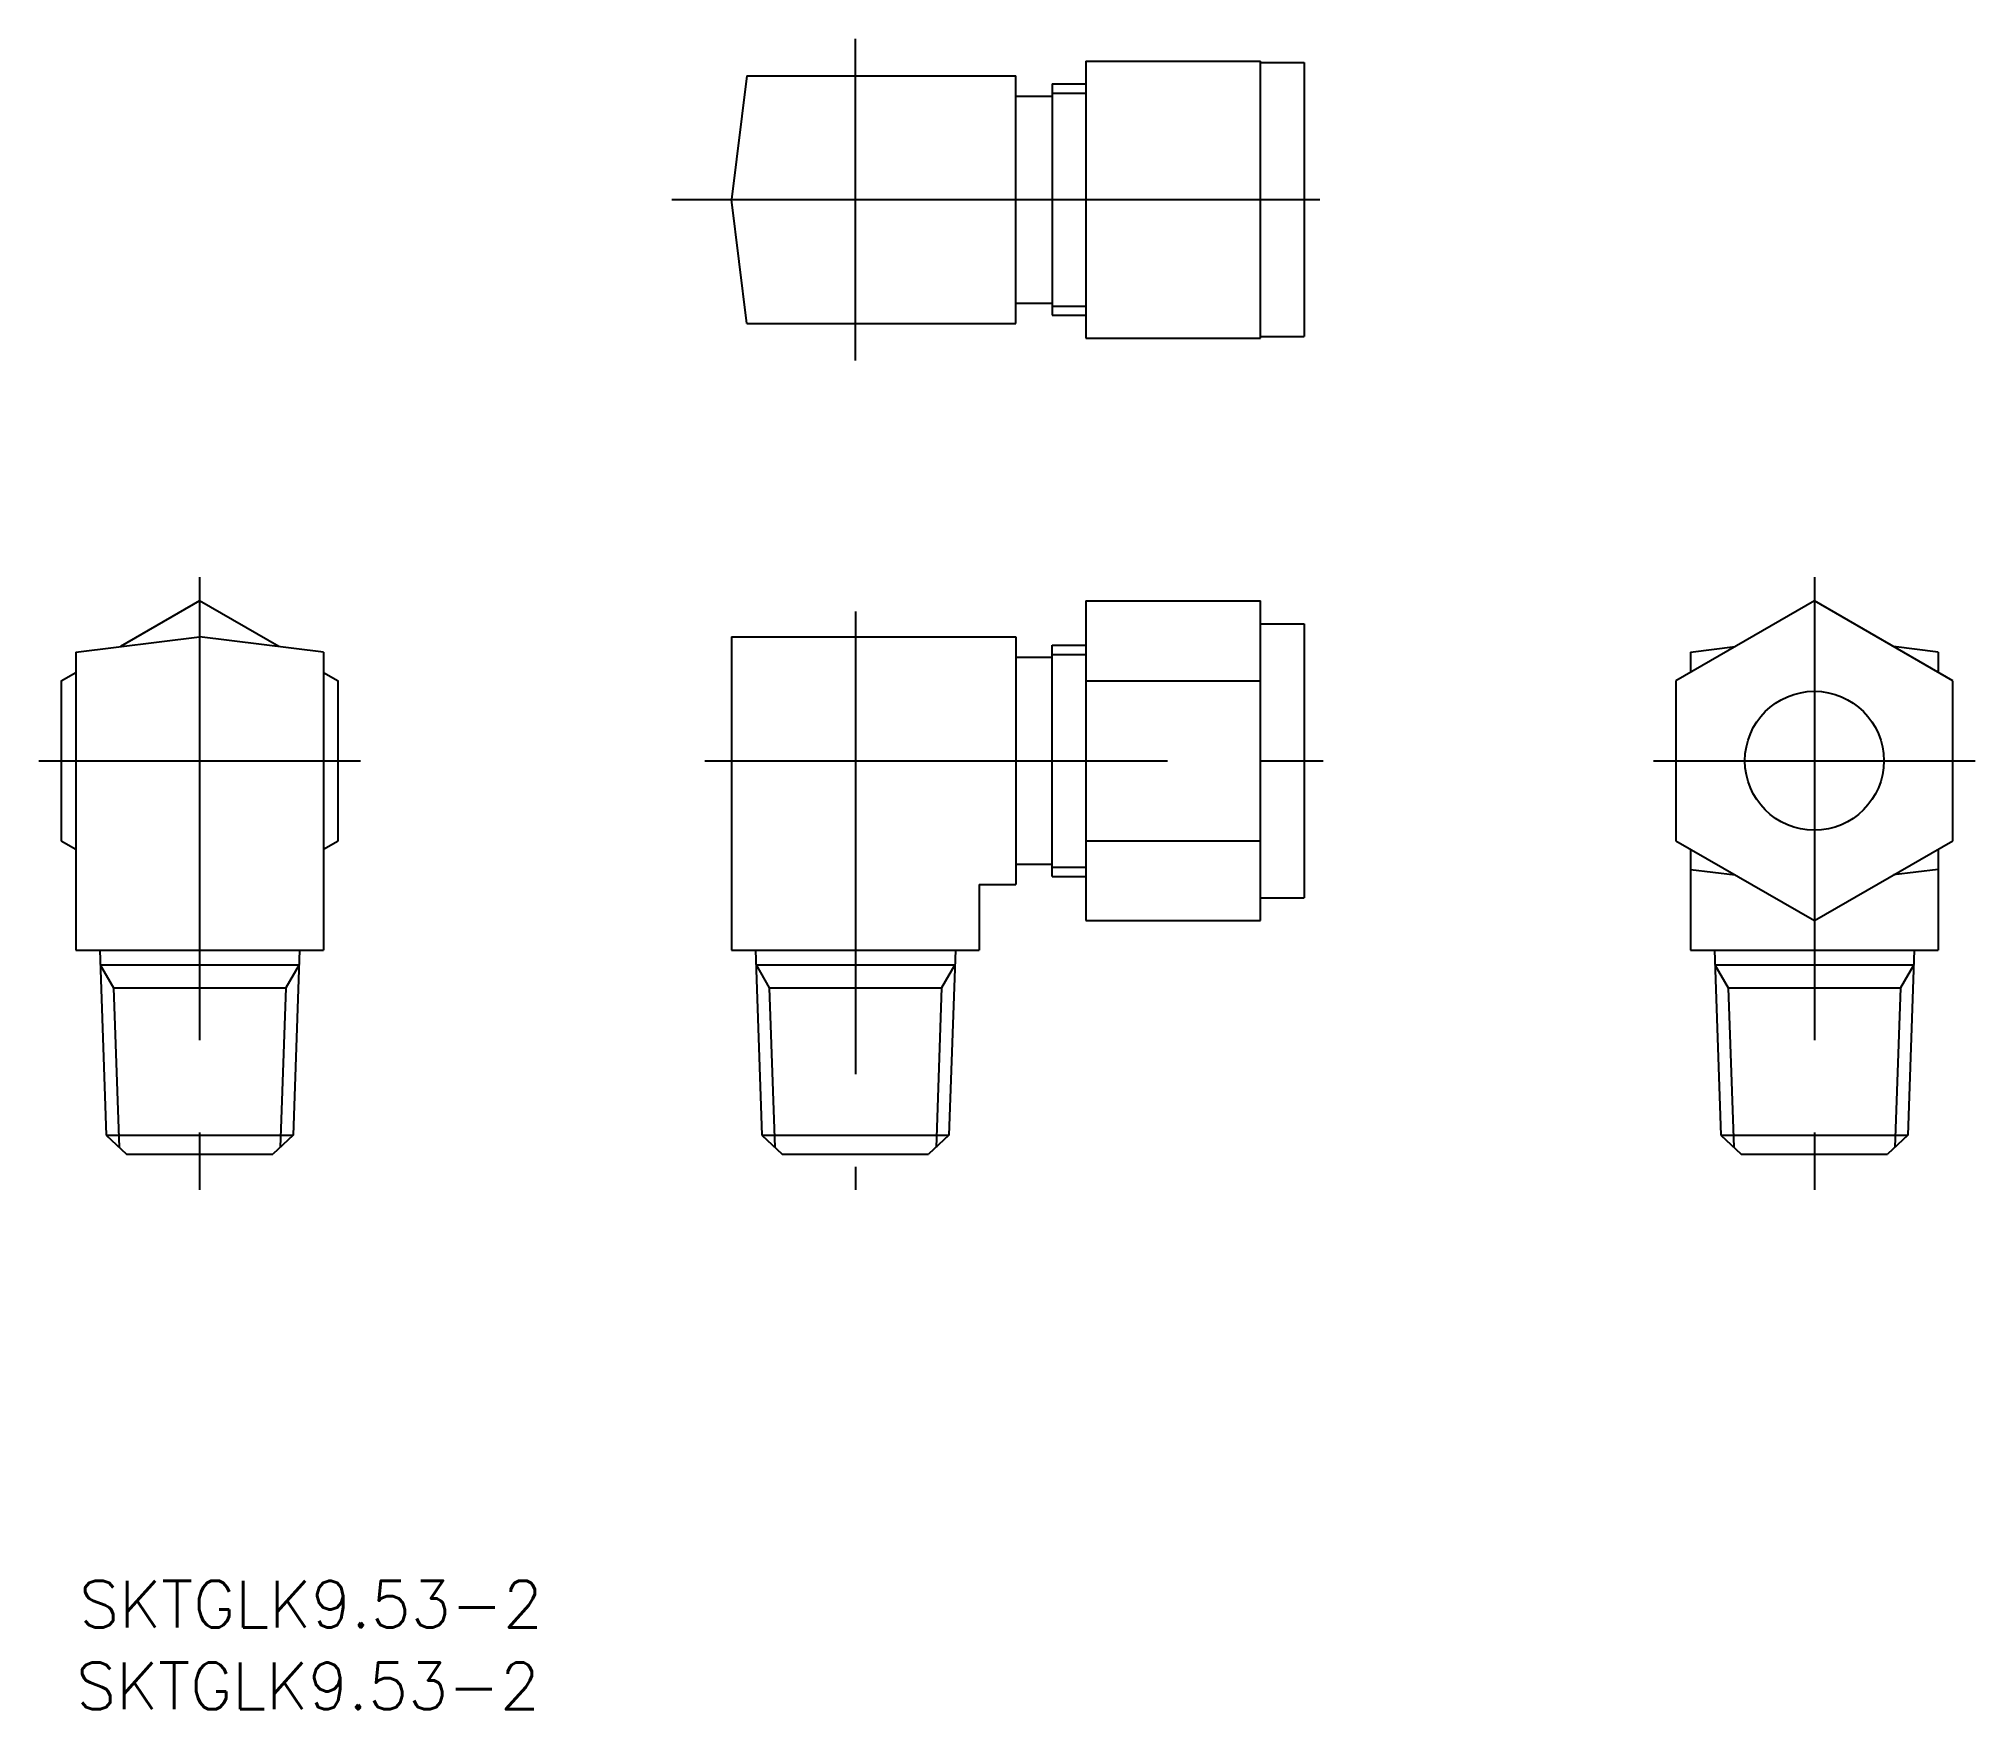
# Model space of a CAD drawing. Extents: x -56 to 77, y -44 to 71.
import ezdxf

# ---------------------------------------------------------------- set-up
doc = ezdxf.new("R2010")
doc.units = 0
doc.linetypes.add('CENTER', pattern=[50.8, 31.75, -6.35, 6.35, -6.35])
doc.layers.get('0').update_dxf_attribs({"linetype": 'CONTINUOUS'})
doc.layers.add('CENTER', color=1, linetype='CENTER')
doc.styles.get("Standard").update_dxf_attribs({"font": 'txt.shx', "bigfont": '@extfont2.shx'})

msp = doc.modelspace()

# ---------------------------------------------------------------- linework, layer by layer
at = {"color": 7, "linetype": 'CONTINUOUS'}
for p, q in [((-7.456331, 67.989998), (-8.5, 59.489998)), ((-7.456331, 67.989998), (11, 67.989998)), ((11, 50.989998), (11, 67.989998)), ((15.800316, 68.989998), (15.800316, 49.989998)), ((15.800316, 68.989998), (27.800317, 68.989998)), ((27.800317, 49.989998), (27.800317, 68.989998)), ((27.800318, 68.889998), (30.800318, 68.889998)), ((30.800318, 68.889998), (30.800318, 50.089998)), ((11, 66.589998), (13.5, 66.589998)), ((13.5, 67.427498), (15.800316, 67.427498)), ((13.5, 67.427498), (13.5, 51.552499)), ((-7.456331, 50.989998), (-8.5, 59.489998)), ((15.800316, 59.489998), (27.800317, 59.489998)), ((11, 52.389997), (13.5, 52.389997)), ((-7.456331, 50.989998), (11, 50.989998)), ((13.5, 51.552499), (15.800316, 51.552499)), ((15.800316, 49.989998), (27.800317, 49.989998)), ((27.800318, 50.089998), (30.800318, 50.089998)), ((-45, 31.959655), (-50.432999, 28.822911)), ((-39.567001, 28.822911), (-45, 31.959655)), ((15.800315, 31.959655), (15.800315, 10.020345)), ((15.800315, 31.959655), (27.800318, 31.959655)), ((27.800318, 10.020345), (27.800318, 31.959655)), ((65.800317, 31.959655), (56.300317, 26.474828)), ((75.300317, 26.474828), (65.800317, 31.959655)), ((-53.5, 28.446331), (-45, 29.49)), ((-36.5, 28.446331), (-45, 29.49)), ((-8.500001, 29.489998), (-8.500001, 7.99)), ((-8.500001, 29.489998), (11, 29.489998)), ((11, 29.489998), (11, 12.49)), ((27.800318, 30.39), (30.800318, 30.39)), ((30.800318, 30.39), (30.800318, 11.59)), ((-53.5, 28.446331), (-53.5, 7.99)), ((-36.5, 28.446331), (-36.5, 7.99)), ((11, 28.09), (13.5, 28.09)), ((13.5, 13.0525), (13.5, 28.927498)), ((13.5, 28.927498), (15.800316, 28.927498)), ((57.300317, 28.446331), (60.367319, 28.822912)), ((57.300317, 28.446331), (57.300317, 27.052178)), ((74.300317, 28.446331), (71.233315, 28.822912)), ((74.300317, 28.446331), (74.300317, 27.052178)), ((-54.5, 26.474828), (-53.5, 27.052178)), ((-36.5, 27.052178), (-35.5, 26.474828)), ((-54.5, 26.474828), (-54.5, 15.505172)), ((-35.5, 15.505172), (-35.5, 26.474828)), ((15.800316, 26.474827), (27.800317, 26.474827)), ((56.300317, 26.474828), (56.300317, 15.505172)), ((75.300317, 15.505172), (75.300317, 26.474828)), ((-54.5, 15.505172), (-53.5, 14.927822)), ((-36.5, 14.927822), (-35.5, 15.505172)), ((15.800316, 15.505173), (27.800317, 15.505173)), ((56.300317, 15.505172), (65.800317, 10.020345)), ((57.300317, 14.927822), (57.300317, 7.99)), ((65.800317, 10.020345), (75.300317, 15.505172)), ((74.300317, 14.927822), (74.300317, 7.99)), ((11, 13.89), (13.5, 13.89)), ((57.300317, 13.533669), (60.367319, 13.157088)), ((74.300317, 13.533669), (71.233315, 13.157088)), ((8.5, 12.49), (8.5, 7.99)), ((8.5, 12.49), (11, 12.49)), ((13.5, 13.0525), (15.800316, 13.0525)), ((27.800318, 11.59), (30.800318, 11.59)), ((15.800315, 10.020345), (27.800318, 10.020345)), ((-53.5, 7.99), (-36.5, 7.99)), ((-51.857517, 7.99), (-51.413996, -4.710792)), ((-38.142483, 7.99), (-38.586004, -4.710792)), ((-8.500001, 7.99), (8.5, 7.99)), ((-6.857517, 7.99), (-6.413996, -4.710792)), ((6.857517, 7.99), (6.413996, -4.710792)), ((57.300317, 7.99), (74.300317, 7.99)), ((58.9428, 7.99), (59.386321, -4.710792)), ((72.657834, 7.99), (72.214313, -4.710792)), ((-51.822596, 6.99), (-38.177404, 6.99)), ((-51.822596, 6.99), (-50.911489, 5.411915)), ((-38.177404, 6.99), (-39.088511, 5.411915)), ((-6.822596, 6.99), (6.822596, 6.99)), ((-6.822596, 6.99), (-5.911489, 5.411915)), ((6.822596, 6.99), (5.911489, 5.411915)), ((58.97772, 6.99), (72.622913, 6.99)), ((58.977721, 6.99), (59.888828, 5.411915)), ((72.622913, 6.99), (71.711805, 5.411915)), ((-51.413995, -4.710792), (-50.020766, -6.01)), ((-38.586005, -4.710792), (-39.979234, -6.01)), ((-6.413995, -4.710792), (-5.020766, -6.01)), ((6.413995, -4.710792), (5.020766, -6.01)), ((59.386322, -4.710792), (60.779551, -6.01)), ((72.214312, -4.710792), (70.821082, -6.01)), ((-50.020764, -6.01), (-39.979235, -6.01)), ((-5.020764, -6.01), (5.020765, -6.01)), ((60.779552, -6.01), (70.821082, -6.01))]:
    msp.add_line(p, q, dxfattribs=at)
at = {"color": 3, "linetype": 'CONTINUOUS'}
for p, q in [((13.5, 66.789999), (15.800316, 66.789999)), ((13.5, 52.189996), (15.800316, 52.189996)), ((13.5, 28.290001), (15.800316, 28.290001)), ((13.5, 13.689999), (15.800316, 13.689999)), ((-50.911488, 5.411915), (-39.088512, 5.411915)), ((-50.911488, 5.411915), (-50.529182, -5.535893)), ((-39.088512, 5.411915), (-39.470818, -5.535893)), ((-5.911488, 5.411915), (5.911488, 5.411915)), ((-5.911488, 5.411915), (-5.529182, -5.535893)), ((5.911488, 5.411915), (5.529182, -5.535893)), ((59.888829, 5.411915), (60.271134, -5.535893)), ((59.888829, 5.411915), (71.711805, 5.411915)), ((71.711805, 5.411915), (71.329499, -5.535893)), ((-51.413996, -4.710792), (-38.586004, -4.710792)), ((-6.413996, -4.710792), (6.413996, -4.710792)), ((59.386321, -4.710792), (72.214313, -4.710792))]:
    msp.add_line(p, q, dxfattribs=at)
at = {"color": 7, "linetype": 'CONTINUOUS'}
msp.add_circle((65.800317, 20.99), 4.765, dxfattribs=at)
at = {"layer": 'CENTER', "color": 1, "linetype": 'CENTER'}
for p, q in [((0, 48.449998), (0, 70.529998)), ((-12.588839, 59.489998), (33.409656, 59.489998)), ((-45, 33.578839), (-45, -8.457592)), ((65.800317, 33.578839), (65.800317, -8.457592)), ((0, 31.232579), (0, -8.457592)), ((-56.04, 20.99), (-33.96, 20.99)), ((-10.326694, 20.99), (32.084428, 20.99)), ((54.760317, 20.99), (76.840317, 20.99))]:
    msp.add_line(p, q, dxfattribs=at)

# ---------------------------------------------------------------- texts
at = {"color": 7, "linetype": 'CONTINUOUS'}
for p in [(-53.264474, -38.471326), (-53.465266, -44.091075)]:
    msp.add_text('SKTGLK9.53-2', height=3.2, dxfattribs=at).set_placement(p)

doc.saveas('drawing.dxf')
